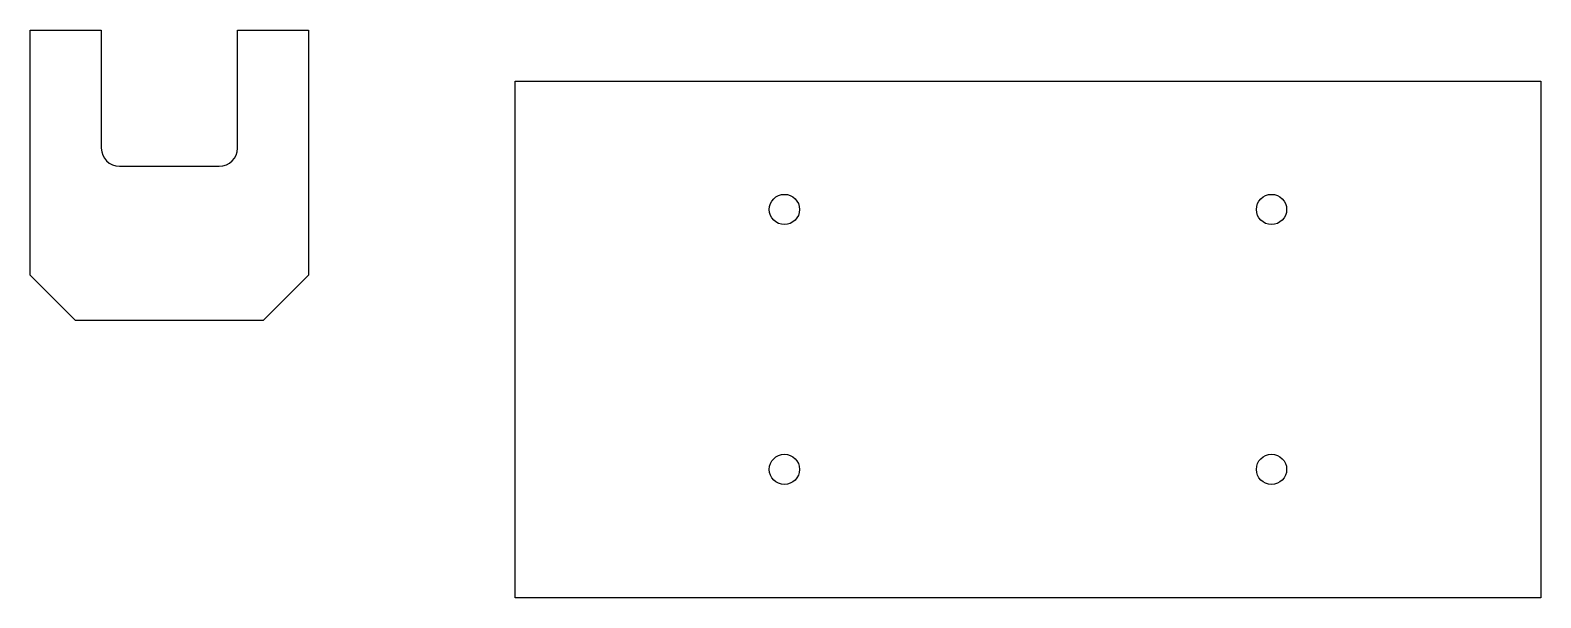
# Model space of a CAD drawing. Header units: millimetres. Extents: x 2171 to 2670, y 1580 to 1767.
import ezdxf

# ---------------------------------------------------------------- set-up
doc = ezdxf.new("R2010")
doc.units = ezdxf.units.MM

msp = doc.modelspace()

# ---------------------------------------------------------------- linework, layer by layer
for p, q in [((2194.3, 1767.41), (2194.3, 1728.41)), ((2239.3, 1728.41), (2239.3, 1767.41)), ((2200.3, 1722.41), (2233.3, 1722.41))]:
    msp.add_line(p, q)
msp.add_lwpolyline([(2239.3, 1767.41), (2262.8, 1767.41), (2262.8, 1686.41), (2247.8, 1671.41), (2185.8, 1671.41), (2170.8, 1686.41), (2170.8, 1767.41), (2194.3, 1767.41)])
msp.add_lwpolyline([(2331.1, 1750.6), (2670.1, 1750.6), (2670.1, 1579.6), (2331.1, 1579.6)], close=True)
for centre in [(2420.1, 1708.1), (2581.1, 1708.1), (2420.1, 1622.1), (2581.1, 1622.1)]:
    msp.add_circle(centre, 5)
for centre, start, end in [((2200.3, 1728.41), 180, 270), ((2233.3, 1728.41), 270, 0)]:
    msp.add_arc(centre, 6, start, end)

doc.saveas('drawing.dxf')
